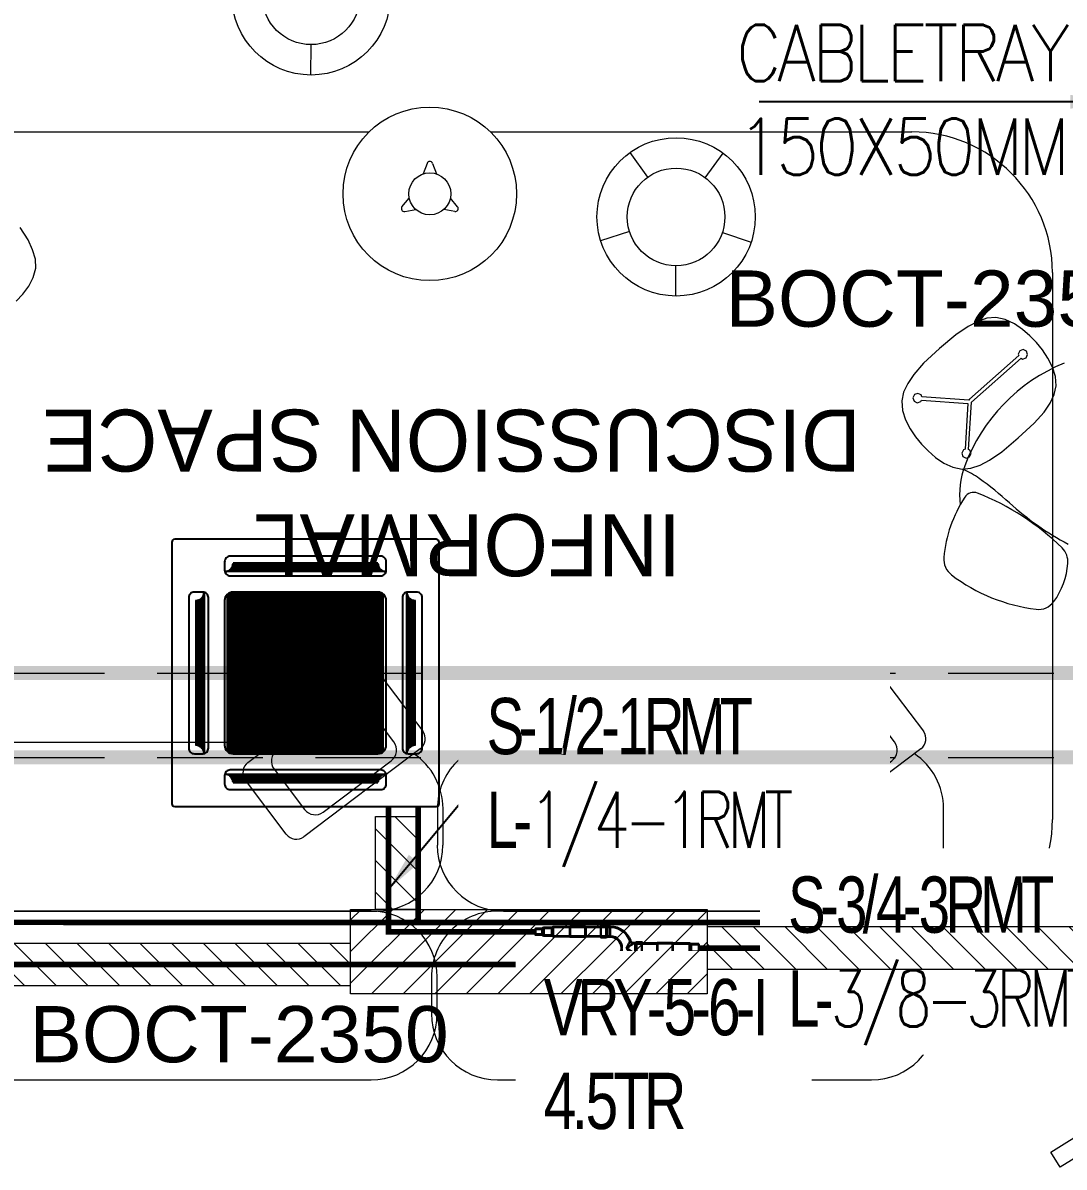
# Model space of a CAD drawing. Header units: millimetres. Extents: x -81374 to 485233, y -39075 to 157313.
# Drawn here: x 44145 to 47847, y 207 to 4275 of the extents above; entities that cross this region are included whole.
import ezdxf
from ezdxf.enums import TextEntityAlignment as Align

# ---------------------------------------------------------------- set-up
doc = ezdxf.new("R2010")
doc.units = ezdxf.units.MM
doc.linetypes.add('CENTER', pattern=[2, 1.25, -0.25, 0.25, -0.25])
doc.linetypes.add('HIDDEN', pattern=[0.375, 0.25, -0.125])
for name, color, linetype in [('AC-RA-DIFFUSER', 6, 'Continuous'), ('CEN', 252, 'CENTER'), ('M-HVAC VRV PIPE', 152, 'Continuous'), ('M-HVAC-ELEPTICAL DUCT', 6, 'Continuous'), ('M-HVAC-TEXT', 7, 'Continuous'), ('PCE-HVACTEXT', 7, 'Continuous')]:
    doc.layers.add(name, color=color, linetype=linetype)
for name, color, linetype, lineweight in [('CB-AC CABLE TRAY', 213, 'Continuous', 15), ('DRAIN PIPE', 76, 'Continuous', 30), ('G-IMPT', 8, 'Continuous', 5), ('P-PIPE-IDEN', 7, 'Continuous', 9), ('vrv text', 90, 'Continuous', 30)]:
    doc.layers.add(name, color=color, linetype=linetype, lineweight=lineweight)
doc.styles.add('Arial_2', font='arial.ttf', dxfattribs={"height": 75})
doc.styles.add('Herbalife_Third Floor - Furniture Layout - 210201$0$CG', font='GOTHIC.TTF')
doc.styles.add('R', font='romans.shx')
doc.styles.add('ROMAND', font='romand__.ttf')
doc.styles.add('romans', font='stylu.ttf', dxfattribs={"height": 125})
doc.styles.add('rs', font='romans.shx', dxfattribs={"width": 0.75})
doc.styles.get("Standard").update_dxf_attribs({"font": 'arial.ttf'})
doc.dimstyles.new('GLAZ ALU', dxfattribs={"dimscale": 100, "dimtxt": 2, "dimasz": 1.4, "dimexe": 0.8, "dimexo": 0.8, "dimgap": 0.75, "dimtad": 1, "dimdec": 0, "dimzin": 0, "dimdsep": 46, "dimtxsty": 'rs', "dimcen": 0.09, "dimclrd": 8, "dimclre": 8, "dimclrt": 2, "dimadec": 0, "dimazin": 0, "dimtfac": 1, "dimtdec": 0, "dimtmove": 0, "dimatfit": 3, "dimfxl": 1, "dimtolj": 1, "dimtzin": 0, "dimarcsym": 0})
doc.dimstyles.new('Vayucon', dxfattribs={"dimtxt": 200, "dimasz": 150, "dimexe": 0, "dimexo": 0, "dimgap": 9e-05, "dimtad": 1, "dimdec": 0, "dimrnd": 5, "dimzin": 0, "dimdsep": 46, "dimtxsty": 'ROMAND', "dimcen": 90, "dimclre": 99, "dimclrt": 7, "dimadec": 0, "dimazin": 0, "dimtfac": 1, "dimtdec": 0, "dimtofl": 0, "dimtmove": 1, "dimatfit": 3, "dimfxl": 1, "dimtolj": 1, "dimtzin": 0, "dimarcsym": 0})

# ---------------------------------------------------------------- blocks, each defined once
blk = doc.blocks.new('ng')
at = {"layer": 'CEN', "color": 9, "linetype": 'HIDDEN', "lineweight": 0, "ltscale": 1500, "true_color": 0xc7c8ca}
for p, q in [((43476.6, 37780.8), (37748.3, 37780.8)), ((43476.6, 37480.8), (37748.3, 37480.8))]:
    blk.add_line(p, q, dxfattribs=at)
blk = doc.blocks.new('floor plan 1')
at = {"layer": 'G-IMPT', "color": 8, "ltscale": 500}
for p, q in [((9247.7, -39958.2), (10337.8, -39282.1)), ((10337.8, -39282.1), (10371.1, -39335.8)), ((10371.1, -39335.8), (9281, -40011.9)), ((12338.6, -39592.3), (11008.4, -39592.3)), ((14118.6, -39592.3), (12788.4, -39592.3)), ((10773.4, -39827.2), (10773.4, -39957.3)), ((12553.4, -39827.2), (12553.4, -39957.3)), ((12573.5, -39957.3), (12573.5, -39827.2)), ((12561.5, -40018.3), (12565.5, -40018.3)), ((12317.7, -40191.9), (10987.5, -40191.9)), ((11008.4, -40192.2), (12338.6, -40192.2)), ((14097.7, -40191.9), (12767.5, -40191.9)), ((12788.4, -40192.2), (14118.6, -40192.2)), ((10752.5, -40426.9), (10752.5, -40556.9)), ((12532.5, -40426.9), (12532.5, -40556.9)), ((12552.6, -40556.9), (12552.6, -40426.9)), ((10833.2, -40769.5), (11247.4, -40456.7)), ((11309.7, -40465.4), (11455.1, -40658)), ((12613.2, -40769.5), (13027.4, -40456.7)), ((13089.7, -40465.4), (13235.1, -40658)), ((10365.6, -42462.6), (10365.6, -40518.3)), ((11178.2, -40544.4), (10936.4, -40727)), ((11353.3, -40697.1), (11244.9, -40553.7)), ((12958.2, -40544.4), (12716.4, -40727)), ((13133.3, -40697.1), (13024.9, -40553.7)), ((11446.4, -40720.3), (11032.1, -41033)), ((13226.4, -40720.3), (12812.1, -41033)), ((10927.1, -40793.7), (11035.4, -40937.1)), ((11102.1, -40946.4), (11343.9, -40763.8)), ((11351.5, -40791.9), (12317.7, -40791.9)), ((12707.1, -40793.7), (12815.4, -40937.1)), ((12882.1, -40946.4), (13123.9, -40763.8)), ((13131.5, -40791.9), (14097.7, -40791.9)), ((10969.9, -41024.3), (10824.5, -40831.8)), ((12749.9, -41024.3), (12604.5, -40831.8)), ((11463.4, -41042.6), (11463.4, -41029.9)), ((11463.4, -41042.6), (11463.4, -41029.9)), ((10623.1, -41777.9), (10588.8, -41795.4)), ((10655.3, -41766.7), (10623.1, -41777.9)), ((10687, -41763.6), (10655.3, -41766.7)), ((10719.7, -41770.4), (10687, -41763.6)), ((10751.7, -41784.9), (10719.7, -41770.4)), ((10588.8, -41795.4), (10545.6, -41825.6)), ((10660.2, -41807.4), (10654.6, -41818.8)), ((10654.6, -41818.8), (10658.8, -41830.9)), ((10672.3, -41803.2), (10660.2, -41807.4)), ((10660.2, -41807.4), (10660.2, -41807.4)), ((10683.7, -41808.8), (10672.3, -41803.2)), ((10687.9, -41820.9), (10683.7, -41808.8)), ((10781, -41805), (10751.7, -41784.9)), ((10807.4, -41828.5), (10781, -41805)), ((10545.6, -41825.6), (10486.9, -41874.9)), ((10664, -41833.4), (10653.7, -42002)), ((10658.8, -41830.9), (10664, -41833.4)), ((10666.4, -41996.9), (10676.3, -41834.4)), ((10676.3, -41834.4), (10682.3, -41832.3)), ((10682.3, -41832.3), (10687.9, -41820.9)), ((10830.9, -41852.9), (10807.4, -41828.5)), ((10852.1, -41879), (10830.9, -41852.9)), ((10486.9, -41874.9), (10430.8, -41927.1)), ((10486.9, -41874.9), (10486.9, -41874.9)), ((10871.5, -41907.5), (10852.1, -41879)), ((10430.8, -41927.1), (10395.5, -41966.3)), ((10887.5, -41938.6), (10871.5, -41907.5)), ((10898.4, -41972.5), (10887.5, -41938.6)), ((10395.5, -41966.3), (10373.9, -41998.2)), ((10901.6, -42006.4), (10898.4, -41972.5)), ((10373.9, -41998.2), (10358.9, -42028.8)), ((10653.7, -42002), (10477.3, -42158)), ((10485.4, -42167.3), (10660.5, -42012.5)), ((10660.5, -42012.5), (10662.3, -42008.8)), ((10662.3, -42008.8), (10830.4, -42021.2)), ((10831.3, -42009.1), (10666.4, -41996.9)), ((10830.4, -42021.2), (10832.5, -42027.3)), ((10833.9, -42003.8), (10831.3, -42009.1)), ((10846, -41999.7), (10833.9, -42003.8)), ((10857.4, -42005.3), (10846, -41999.7)), ((10856, -42028.8), (10861.6, -42017.3)), ((10861.6, -42017.3), (10857.4, -42005.3)), ((10894.9, -42037.7), (10901.6, -42006.4)), ((10358.9, -42028.8), (10351.9, -42059.8)), ((10351.9, -42059.8), (10354.6, -42093.1)), ((10832.5, -42027.3), (10843.9, -42032.9)), ((10843.9, -42032.9), (10856, -42028.8)), ((10879.9, -42068.2), (10894.9, -42037.7)), ((10354.6, -42093.1), (10365.1, -42126.6)), ((10823.6, -42139.8), (10858.6, -42100.3)), ((10858.6, -42100.3), (10879.9, -42068.2)), ((10365.1, -42126.6), (10381.5, -42158.2)), ((10767.6, -42192.1), (10823.6, -42139.8)), ((10381.5, -42158.2), (10401.5, -42187.3)), ((10459.6, -42159.4), (10454, -42170.8)), ((10454, -42170.8), (10458.2, -42182.9)), ((10458.2, -42182.9), (10469.6, -42188.5)), ((10471.7, -42155.2), (10459.6, -42159.4)), ((10469.6, -42188.5), (10481.7, -42184.3)), ((10477.3, -42158), (10471.7, -42155.2)), ((10481.7, -42184.3), (10487.3, -42172.9)), ((10487.3, -42172.9), (10485.4, -42167.3)), ((10401.5, -42187.3), (10422.8, -42213.6)), ((10422.8, -42213.6), (10446.1, -42237.8)), ((10708.8, -42241.3), (10767.6, -42192.1)), ((10446.1, -42237.8), (10472, -42260.6)), ((10472, -42260.6), (10501, -42280.3)), ((10665.3, -42271.3), (10708.8, -42241.3)), ((10501, -42280.3), (10533.3, -42295.3)), ((10533.3, -42295.3), (10566.6, -42302.6)), ((10566.6, -42302.6), (10598.4, -42299.8)), ((10598.4, -42299.8), (10630.7, -42288.6)), ((10630.7, -42288.6), (10665.3, -42271.3)), ((11705.3, -42486.9), (11706.2, -42379)), ((14026.2, -42385.7), (14005.4, -42413.8)), ((14050.1, -42360.7), (14026.2, -42385.7)), ((14005.4, -42413.8), (13989.2, -42445.5)), ((13989.2, -42445.5), (13980.4, -42478.5)), ((13980.4, -42478.5), (13982, -42510.4)), ((13982, -42510.4), (13991.8, -42543.1)), ((13991.8, -42543.1), (14007.8, -42578.4)), ((11539.2, -42605.3), (11436.9, -42571)), ((11869.2, -42608.3), (11972.1, -42575.9)), ((14007.8, -42578.4), (14036, -42623)), ((12480.7, -42696.3, 0), (12506.3, -42727.2, 0)), ((12490.3, -42679.7, 0), (12529.9, -42686.4, 0)), ((12668.7, -42679.7, 0), (12629.2, -42686.4, 0)), ((12678.3, -42696.3, 0), (12652.7, -42727.2, 0)), ((11600.5, -42799.8), (11536.2, -42886.6)), ((11804.4, -42801.7), (11867.1, -42889.6)), ((12569.9, -42850.8, 0), (12555.9, -42813.2, 0)), ((12589.1, -42850.8, 0), (12603.1, -42813.2, 0)), ((12363.7, -42962.6), (10865.6, -42962.6)), ((14317, -42962.6), (12795.3, -42962.6)), ((13003, -43272.8), (13004, -43164.9))]:
    blk.add_line(p, q, dxfattribs=at)
for centre, radius in [((11703.7, -42660.4), 281.4), ((12579.5, -42742.3, 0), 308.4), ((11703.7, -42660.4), 173.5), ((12579.5, -42742.3, 0), 74.8), ((13001.4, -43446.3), 281.4), ((13001.4, -43446.3), 173.5)]:
    blk.add_circle(centre, radius, dxfattribs=at)
for centre, radius, start, end in [((11008.4, -39827.2), 234.9, 90, 180), ((12338.6, -39827.2), 235, 0, 90), ((12788.4, -39827.2), 234.9, 90, 180), ((11008.4, -39957.3), 235, 180, 270), ((12338.6, -39957.3), 234.9, 270, 0), ((12788.4, -39957.3), 235, 180, 270), ((10865.6, -40518.3), 500, 90, 180), ((10987.5, -40426.9), 234.9, 90, 180), ((12317.7, -40426.9), 235, 0, 90), ((12767.5, -40426.9), 234.9, 90, 180), ((11274.2, -40492.2), 44.5, 37.0544, 127.0544), ((13054.2, -40492.2), 44.5, 37.0544, 127.0544), ((10987.5, -40556.9), 235, 180, 236.2261), ((11206.9, -40582.4), 47.6, 37.0544, 127.0544), ((12317.7, -40556.9), 234.9, 270, 0), ((12767.5, -40556.9), 235, 180, 236.2261), ((12986.9, -40582.4), 47.6, 37.0544, 127.0544), ((11419.6, -40684.8), 44.4, 307.0544, 37.0544), ((13199.6, -40684.8), 44.4, 307.0544, 37.0544), ((11315.3, -40725.8), 47.6, 307.0544, 37.0544), ((13095.3, -40725.8), 47.6, 307.0544, 37.0544), ((10965.1, -40765), 47.6, 127.0544, 217.0544), ((12745.1, -40765), 47.6, 127.0544, 217.0544), ((10860, -40805), 44.4, 127.0544, 217.0544), ((12640, -40805), 44.4, 127.0544, 217.0544), ((11073.4, -40908.4), 47.6, 217.0544, 307.0544), ((12853.4, -40908.4), 47.6, 217.0544, 307.0544), ((11005.4, -40997.6), 44.5, 217.0544, 307.0544), ((12785.4, -40997.6), 44.5, 217.0544, 307.0544), ((10415.1, -41332.1), 67.3, 82.9203, 144.011), ((10346.3, -41886), 625.4, 52.8488, 82.9203), ((10576.5, -41449.3), 266.7, 144.011, 175.4872), ((10681.9, -41443.2), 69.9, 355.0526, 52.8488), ((10380.3, -41433.8), 69.8, 175.4872, 225.6661), ((10287.2, -41409), 466, 326.9136, 355.0526), ((10962.3, -40838.1), 902.7, 225.6661, 248.5197), ((9818.6, -42419.5), 1044.9, 47.9595, 61.9631), ((11376.7, -40691.5), 1281.9, 227.9595, 234.1463), ((10405, -41673.7), 290.8, 339.4736, 7.2103), ((10645.7, -41642.7), 38.1, 248.5197, 326.9136), ((10793.8, -41498.1), 286.7, 234.1463, 247.0582), ((10081.6, -41552.6), 636.1, 292.4077, 339.4736), ((10865.6, -42462.6), 500, 180, 270), ((12488.6, -42689.8, 0), 10.3, 80.3486, 219.6514), ((12670.4, -42689.8, 0), 10.3, 320.3486, 99.6514), ((12579.5, -42847.2, 0), 10.3, 200.3486, 339.6514)]:
    blk.add_arc(centre, radius, start, end, dxfattribs=at)
at = {"layer": 'CEN', "linetype": 'Continuous'}
blk.add_blockref('ng', (-28240.4, -78519.6), dxfattribs=at)
at = {"layer": 'G-IMPT', "color": 8, "ltscale": 500, "style": 'Herbalife_Third Floor - Furniture Layout - 210201$0$CG'}
for s, p in [('INFORMAL', (11685.9, -41603)), ('DISCUSSION SPACE', (11046.5, -41975.2))]:
    blk.add_text(s, height=220, dxfattribs=at).set_placement(p)
at = {"layer": 'G-IMPT', "color": 8, "ltscale": 500}
for rotation, p in [(359.9992, (39680.6, -4989.6, 0)), (359.9992, (35886.7, -10139.3, 0)), (270.0008, (28873.3, -20643.5, 0)), (359.9992, (11975.3, -26935.4, 0)), (359.9992, (15267.6, -26935.4, 0)), (359.9992, (26686.3, -26987.7, 0)), (270.0008, (15861.1, -28615, 0)), (89.9992, (23697.8, -33300.6, 0)), (89.9992, (23597.9, -35337.7, 0)), (89.9992, (23597.9, -37388.3, 0)), (359.9992, (13750.4, -37781.5, 0)), (89.9992, (23697.8, -40746.8, 0)), (89.9992, (23597.8, -44302.5, 0)), (89.9992, (23597.8, -46399.1, 0)), (89.9992, (23697.8, -48339.8, 0)), (89.9992, (23697.8, -54280, 0)), (359.9992, (27418.1, -55702.4, 0)), (89.9992, (9671.9, -65856.5, 0)), (359.9992, (4684.1, -67403.4, 0)), (359.9992, (8737.2, -67403.4, 0))]:
    blk.add_attdef('PARTITIONTYPE', text='', height=200, rotation=rotation, dxfattribs=at).set_placement(p, align=Align.MIDDLE_CENTER)
blk = doc.blocks.new('*U155')
at = {"layer": 'CB-AC CABLE TRAY', "true_color": 0xa953a0}
h = blk.add_hatch(dxfattribs=at)
h.set_pattern_fill('ANSI31', color=215, scale=25)
h.set_pattern_definition([(45, (-904438.91, 1102758.81), (-56.1266008, 56.1266008), [])])
h.paths.add_polyline_path([(-88704.9, -150.4), (-88704.9, -0.4), (-88374.6, -0.4), (-88374.6, -150.4)])
at = {"layer": 'CB-AC CABLE TRAY', "color": 215, "true_color": 0xa953a0}
blk.add_lwpolyline([(-88704.9, -150.4), (-88704.9, -0.4), (-88374.6, -0.4), (-88374.6, -150.4)], close=True, dxfattribs=at)
blk = doc.blocks.new('DLC - All Capacities')
at = {"color": 62}
for p, q in [((265.1, 370), (-265.1, 370)), ((261.5, 375), (-261.5, 375)), ((259.2, 380), (-259.2, 380)), ((257.5, 385), (-257.9, 385)), ((257.5, 390), (-257.5, 390)), ((286.9, 360), (-286.9, 360)), ((270.9, 365), (-270.9, 365)), ((-360, 286.9), (-360, -286.9)), ((360, -286.9), (360, 286.9)), ((-390, 257.5), (-390, -257.5)), ((-385, 257.5), (-385, -257.9)), ((-380, 259.2), (-380, -259.2)), ((-375, 261.5), (-375, -261.5)), ((-370, 265.1), (-370, -265.1)), ((-365, 270.9), (-365, -270.9)), ((365, -270.9), (365, 270.9)), ((370, -265.1), (370, 265.1)), ((375, -261.5), (375, 261.5)), ((380, -259.2), (380, 259.2)), ((385, -257.5), (385, 257.9)), ((390, -257.5), (390, 257.5)), ((-286.9, -360), (286.9, -360)), ((-270.9, -365), (270.9, -365)), ((-265.1, -370), (265.1, -370)), ((-261.5, -375), (261.5, -375)), ((-259.2, -380), (259.2, -380)), ((-257.5, -385), (257.9, -385)), ((-257.5, -390), (257.5, -390))]:
    blk.add_line(p, q, dxfattribs=at)
at = {"color": 4}
for p, q in [((-277.5, -279.9), (-277.5, 279.9)), ((-274.5, -282.2), (-274.5, 282.2))]:
    blk.add_line(p, q, dxfattribs=at)
for points in [[(-465, -475), (465, -475, 0.414214), (475, -465), (475, 465, 0.414214), (465, 475), (-465, 475, 0.414214), (-475, 465), (-475, -465, 0.414214)], [(-287.5, 395), (-287.5, 365, 0.414214), (-267.5, 345), (267.5, 345, 0.414214), (287.5, 365), (287.5, 395, 0.414214), (267.5, 415), (-267.5, 415, 0.414214)], [(-395, -287.5), (-365, -287.5, 0.414214), (-345, -267.5), (-345, 267.5, 0.414214), (-365, 287.5), (-395, 287.5, 0.414214), (-415, 267.5), (-415, -267.5, 0.414214)], [(-257.5, -287.5), (257.5, -287.5, 0.414214), (287.5, -257.5), (287.5, 257.5, 0.414214), (257.5, 287.5), (-257.5, 287.5, 0.414214), (-287.5, 257.5), (-287.5, -257.5, 0.414214)], [(395, 287.5), (365, 287.5, 0.414214), (345, 267.5), (345, -267.5, 0.414214), (365, -287.5), (395, -287.5, 0.414214), (415, -267.5), (415, 267.5, 0.414214)], [(287.5, -395), (287.5, -365, 0.414214), (267.5, -345), (-267.5, -345, 0.414214), (-287.5, -365), (-287.5, -395, 0.414214), (-267.5, -415), (267.5, -415, 0.414214)]]:
    blk.add_lwpolyline(points, format="xyb", close=True, dxfattribs=at)
for points in [[(-267.5, -285.8), (-267.5, 285.8)], [(-264.5, 286.7), (-264.5, -286.7)], [(262.5, -287.1), (262.5, 287.1)], [(265.5, 286.4), (265.5, -286.4)], [(-277.5, -279.9), (-277.5, 279.9)], [(-274.5, 282.2), (-274.5, -282.2)], [(272.5, -283.5), (272.5, 283.5)], [(275.5, 281.5), (275.5, -281.5)]]:
    blk.add_lwpolyline(points, dxfattribs=at)
for points in [[(-257.5, 287.5), (-254.5, 287.5), (-254.5, -287.5), (-257.5, -287.5)], [(-247.5, 287.5), (-244.5, 287.5), (-244.5, -287.5), (-247.5, -287.5)], [(-237.5, 287.5), (-234.5, 287.5), (-234.5, -287.5), (-237.5, -287.5)], [(-227.5, 287.5), (-224.5, 287.5), (-224.5, -287.5), (-227.5, -287.5)], [(-217.5, 287.5), (-214.5, 287.5), (-214.5, -287.5), (-217.5, -287.5)], [(-207.5, 287.5), (-204.5, 287.5), (-204.5, -287.5), (-207.5, -287.5)], [(-197.5, 287.5), (-194.5, 287.5), (-194.5, -287.5), (-197.5, -287.5)], [(-187.5, 287.5), (-184.5, 287.5), (-184.5, -287.5), (-187.5, -287.5)], [(-177.5, 287.5), (-174.5, 287.5), (-174.5, -287.5), (-177.5, -287.5)], [(-167.5, 287.5), (-164.5, 287.5), (-164.5, -287.5), (-167.5, -287.5)], [(-157.5, 287.5), (-154.5, 287.5), (-154.5, -287.5), (-157.5, -287.5)], [(-147.5, 287.5), (-144.5, 287.5), (-144.5, -287.5), (-147.5, -287.5)], [(-137.5, 287.5), (-134.5, 287.5), (-134.5, -287.5), (-137.5, -287.5)], [(-127.5, 287.5), (-124.5, 287.5), (-124.5, -287.5), (-127.5, -287.5)], [(-117.5, 287.5), (-114.5, 287.5), (-114.5, -287.5), (-117.5, -287.5)], [(-107.5, 287.5), (-104.5, 287.5), (-104.5, -287.5), (-107.5, -287.5)], [(-97.5, 287.5), (-94.5, 287.5), (-94.5, -287.5), (-97.5, -287.5)], [(-87.5, 287.5), (-84.5, 287.5), (-84.5, -287.5), (-87.5, -287.5)], [(-77.5, 287.5), (-74.5, 287.5), (-74.5, -287.5), (-77.5, -287.5)], [(-67.5, 287.5), (-64.5, 287.5), (-64.5, -287.5), (-67.5, -287.5)], [(-57.5, 287.5), (-54.5, 287.5), (-54.5, -287.5), (-57.5, -287.5)], [(-47.5, 287.5), (-44.5, 287.5), (-44.5, -287.5), (-47.5, -287.5)], [(-37.5, 287.5), (-34.5, 287.5), (-34.5, -287.5), (-37.5, -287.5)], [(-27.5, 287.5), (-24.5, 287.5), (-24.5, -287.5), (-27.5, -287.5)], [(-17.5, 287.5), (-14.5, 287.5), (-14.5, -287.5), (-17.5, -287.5)], [(-7.5, 287.5), (-4.5, 287.5), (-4.5, -287.5), (-7.5, -287.5)], [(2.5, 287.5), (5.5, 287.5), (5.5, -287.5), (2.5, -287.5)], [(12.5, 287.5), (15.5, 287.5), (15.5, -287.5), (12.5, -287.5)], [(22.5, 287.5), (25.5, 287.5), (25.5, -287.5), (22.5, -287.5)], [(32.5, 287.5), (35.5, 287.5), (35.5, -287.5), (32.5, -287.5)], [(42.5, 287.5), (45.5, 287.5), (45.5, -287.5), (42.5, -287.5)], [(52.5, 287.5), (55.5, 287.5), (55.5, -287.5), (52.5, -287.5)], [(62.5, 287.5), (65.5, 287.5), (65.5, -287.5), (62.5, -287.5)], [(72.5, 287.5), (75.5, 287.5), (75.5, -287.5), (72.5, -287.5)], [(82.5, 287.5), (85.5, 287.5), (85.5, -287.5), (82.5, -287.5)], [(92.5, 287.5), (95.5, 287.5), (95.5, -287.5), (92.5, -287.5)], [(102.5, 287.5), (105.5, 287.5), (105.5, -287.5), (102.5, -287.5)], [(112.5, 287.5), (115.5, 287.5), (115.5, -287.5), (112.5, -287.5)], [(122.5, 287.5), (125.5, 287.5), (125.5, -287.5), (122.5, -287.5)], [(132.5, 287.5), (135.5, 287.5), (135.5, -287.5), (132.5, -287.5)], [(142.5, 287.5), (145.5, 287.5), (145.5, -287.5), (142.5, -287.5)], [(152.5, 287.5), (155.5, 287.5), (155.5, -287.5), (152.5, -287.5)], [(162.5, 287.5), (165.5, 287.5), (165.5, -287.5), (162.5, -287.5)], [(172.5, 287.5), (175.5, 287.5), (175.5, -287.5), (172.5, -287.5)], [(182.5, 287.5), (185.5, 287.5), (185.5, -287.5), (182.5, -287.5)], [(192.5, 287.5), (195.5, 287.5), (195.5, -287.5), (192.5, -287.5)], [(202.5, 287.5), (205.5, 287.5), (205.5, -287.5), (202.5, -287.5)], [(212.5, 287.5), (215.5, 287.5), (215.5, -287.5), (212.5, -287.5)], [(222.5, 287.5), (225.5, 287.5), (225.5, -287.5), (222.5, -287.5)], [(232.5, 287.5), (235.5, 287.5), (235.5, -287.5), (232.5, -287.5)], [(242.5, 287.5), (245.5, 287.5), (245.5, -287.5), (242.5, -287.5)], [(252.5, 287.5), (255.5, 287.5), (255.5, -287.5), (252.5, -287.5)]]:
    blk.add_lwpolyline(points, close=True, dxfattribs=at)
at = {"color": 62}
for centre, start, end in [((-287.5, 390), 271.213, 0.0128), ((287.5, 390), 179.9872, 268.787), ((-390, 287.5), 269.9872, 358.787), ((390, 287.5), 181.213, 270.0128), ((-390, -287.5), 1.213, 90.0128), ((390, -287.5), 89.9872, 178.787), ((-287.5, -390), 359.9872, 88.787), ((287.5, -390), 91.213, 180.0128)]:
    blk.add_arc(centre, 30, start, end, dxfattribs=at)
blk = doc.blocks.new('zw$4E06')
at = {"layer": 'vrv text'}
for points in [[(-121.1, 47.1), (-125.2, 47.1, 0.219765), (-200.2, 8.6), (-201.3, 7.2), (-202.6, 5.5), (-203.7, 4), (-204.8, 2.4, 0.042815), (-212.3, -11.4), (-213.2, -13.1), (-214, -14.9), (-214.7, -16.9), (-215.5, -18.7), (-216, -20.6), (-216.2, -21.1), (-216.5, -21.9), (-216.8, -22.4), (-217.1, -23), (-217.3, -23.6), (-218.4, -25.2), (-218.7, -25.5), (-219.1, -26.1), (-219.7, -26.5), (-220.2, -27), (-220.4, -27.4), (-221, -27.8), (-221.5, -28.3), (-222.1, -28.5), (-222.4, -28.9), (-223, -29.2), (-223.6, -29.4)], [(-121.1, 50.2), (-123.4, 50.2, 0.309599), (-218.4, -17.7), (-219.1, -19.5)], [(-121.1, 3.6), (-124.1, 3.6, 0.392074), (-177.9, -51.8), (-178.1, -53.3), (-177.9, -54.6, 0.393328), (-124.1, -110.1), (-121.1, -110.1)], [(-121.1, 0.5), (-122.6, 0.5), (-123.9, 0.4, 0.390764), (-175, -51.8), (-175, -54.6, 0.390298), (-123.9, -107), (-121.1, -107)], [(-231.4, -31.6), (-231.1, -31.8, 0.021844), (-210.1, -47.1), (-199.6, -53.3), (-205.4, -43)], [(-205.4, -63.6), (-199.6, -53.3), (-210, -59.8, 0.03043), (-231.1, -74.8), (-231.4, -75)], [(-121.1, -153.7), (-123.2, -153.7, -0.308139), (-215.5, -87.9), (-216, -86), (-216.2, -85.3), (-216.5, -84.9), (-216.8, -84.2), (-217.1, -83.6), (-217.3, -83.1), (-217.7, -82.6), (-218, -82), (-218.4, -81.6), (-218.7, -81.1), (-219.1, -80.5), (-219.7, -80.2), (-220.2, -79.8), (-220.4, -79.2), (-221, -78.7), (-221.5, -78.5), (-222.1, -78.1), (-222.4, -77.6, 0.112916), (-230.1, -75.2), (-230.7, -75), (-231.4, -75)], [(-121.1, -156.8), (-123.4, -156.8, -0.307918), (-218.4, -89), (-219.1, -87.1), (-219.1, -86.6), (-219.3, -86), (-219.7, -85.7), (-219.9, -85.1), (-220.2, -84.8), (-220.2, -84.2), (-220.6, -83.8), (-221, -83.5), (-221.2, -82.9), (-221.5, -82.7), (-221.9, -82.2), (-222.3, -81.8), (-222.6, -81.6), (-223, -81.3), (-223.3, -80.9), (-223.7, -80.7), (-224.3, -80.3), (-224.6, -80), (-225.2, -79.8), (-225.4, -79.6), (-225.9, -79.4), (-226.5, -79.2), (-226.8, -79), (-227.4, -78.7), (-228.5, -78.7), (-228.9, -78.5), (-229.4, -78.3), (-230.4, -78.3), (-230.9, -78.1), (-231.4, -78.1)]]:
    blk.add_lwpolyline(points, format="xyb", dxfattribs=at)
for points in [[(-206.3, -0.2), (-208.7, 2)], [(-202.4, 5.5), (-204.6, 7.7)], [(-198.3, 10.7), (-200.6, 13.1)], [(-193.9, 15.8), (-196, 17.8)], [(-189.2, 20.4), (-191.4, 22.8)], [(-184, 24.8), (-186.4, 27.2)], [(-178.9, 28.9), (-181.1, 31.2)], [(-173, 32.5), (-175.2, 34.8)], [(-167.1, 36), (-169.3, 38.2)], [(-160.7, 38.8), (-163.1, 41.3)], [(-153.9, 41.7), (-156.3, 43.9)], [(-146.7, 43.7), (-149.1, 46.3)], [(-139, 45.4), (-141.6, 48.1)], [(-130.5, 46.5), (-133.4, 49.4)], [(-130.5, -0.5), (-133.3, 2.2)], [(-122.1, 0.4), (-125, 3.5)], [(-121.7, 47.1), (-124.8, 50.2)], [(-76.5, 50.2), (-76.5, 53.3), (-103.7, 53.3), (-109, 50.2), (-121.1, 50.2)], [(-102.8, 50.2), (-108.1, 47.1), (-121.1, 47.1)], [(-121.1, 3.5), (-121.1, 47.1)], [(-121.1, 3.5), (-108.1, 3.5), (-102.8, 0.4), (-76.5, 0.4), (-76.5, -2.8), (-103.7, -2.8), (-109, 0.4), (-121.1, 0.4)], [(-112.7, 0.4), (-115.8, 3.5)], [(-112.1, 47.1), (-115.3, 50.2)], [(-108.1, 3.5), (-108.1, 47.1)], [(-104.8, 49.1), (-107, 51.3)], [(-100, -2.8), (-103.9, 0.9)], [(-103, 1.7), (-103, 48.5)], [(-102.8, 50.2), (-102.8, 39.7)], [(-76.5, 0.4), (-76.5, 50.2), (-102.8, 50.2), (-102.8, 0.4)], [(-102.8, 47.2), (-102.8, 0.2)], [(-102.8, 45.4), (-102.8, 2.7)], [(-102.6, 48.4), (-5, 48.4), (-2.6, 50), (0, 50)], [(-102.6, 1.5), (-102.6, 48.4)], [(0.2, 47.2), (-1.8, 47.2), (-4.2, 45.9), (-102.6, 45.9)], [(-4.2, 45.9), (-4.2, 4.2), (-102.6, 4.2)], [(0, 0), (-2.6, 0), (-5, 1.5), (-102.6, 1.5)], [(-96.5, 50.2), (-99.6, 53.3)], [(-90.8, -2.8), (-93.9, 0.4)], [(-87.1, 50.2), (-90.3, 53.3)], [(-81.2, -2.8), (-84.4, 0.4)], [(-77.8, 50.2), (-80.9, 53.3)], [(-76.5, 50.2), (-76.5, 39.7)], [(-25.5, 45.9), (-33.3, 45.9)], [(-25.5, 4.2), (-33.3, 4.2)], [(-4.2, 4.2), (-1.8, 2.7)], [(-1.8, 47.2), (-1.8, 2.7), (0, 2.7)], [(151.5, 48.4), (72.8, 48.4), (70.2, 50), (-0.9, 50)], [(69.7, 2.7), (-0.7, 2.7)], [(0, 47.2), (69.7, 47.2), (71.9, 45.9), (150.7, 45.9), (157.9, 41.6), (196.1, 41.6), (203.3, 37.7), (203.3, 12.7), (196.1, 8.5), (157.9, 8.5), (150.7, 4.2), (71.9, 4.2), (69.7, 2.7)], [(0, 0), (70.2, 0)], [(69.7, 47.2), (69.7, 2.7)], [(70.2, 0), (72.8, 1.5), (151.5, 1.5), (158.7, 5.7), (196.1, 5.7), (203.3, 9.9), (235.9, 9.9), (235.9, 40.3), (203.3, 40.3), (196.1, 44.3)], [(71.9, 45.9), (71.9, 4.2)], [(93.4, 45.9), (101.1, 45.9)], [(93.4, 4.2), (101.1, 4.2)], [(150.7, 45.9), (150.7, 4.2)], [(158.7, 44.3), (151.5, 48.4)], [(157.9, 41.6), (157.9, 8.5)], [(196.1, 44.3), (158.7, 44.3)], [(196.1, 41.6), (196.1, 8.5)], [(203.3, 37.7), (235.9, 37.7)], [(203.3, 12.7), (235.9, 12.7)], [(-500.2, -74.1), (-500.2, -32.3), (-507.4, -36.8), (-545.4, -36.8), (-545.4, -34)], [(-545.4, -34), (-507.9, -34)], [(-545.4, -36.8), (-545.4, -69.9)], [(-507.9, -34), (-500.8, -29.8)], [(-507.4, -36.8), (-507.4, -69.9)], [(-500.8, -29.8), (-422.1, -29.8)], [(-349.3, -31.1), (-419, -31.1), (-421.4, -32.3), (-500.2, -32.3)], [(-442.7, -32.3), (-450.4, -32.3)], [(-422.1, -29.8), (-419.5, -28.3)], [(-421.4, -32.3), (-421.4, -74.1), (-419, -75.6)], [(-419.5, -28.3), (-348.4, -28.3)], [(-419, -31.1), (-419, -75.6), (-348.5, -75.6)], [(-349.5, -31.1), (-347.5, -31.1), (-345.2, -32.3), (-246.7, -32.3)], [(-246.7, -29.8), (-344.3, -29.8), (-346.9, -28.3), (-349.3, -28.3)], [(-347.5, -31.1), (-347.5, -75.6), (-349.3, -75.6)], [(-345.2, -32.3), (-345.2, -74.1), (-246.7, -74.1)], [(-323.7, -32.3), (-316, -32.3)], [(-240.6, -28.5), (-246.2, -25.2), (-273.2, -25.2), (-273.2, -28.5), (-246.9, -28.5), (-241.6, -31.6)], [(-272.1, -28.5), (-273.2, -27.4)], [(-273.2, -28.5), (-273.2, -41)], [(-273.2, -78.1), (-273.2, -28.5)], [(-262.7, -28.5), (-265.8, -25.2)], [(-253.1, -28.5), (-256.4, -25.2)], [(-240.8, -31.6), (-247.1, -25.2)], [(-246.9, -75.6), (-246.9, -28.3), (-246.9, -75.6)], [(-246.9, -28.5), (-246.9, -41)], [(-246.9, -78.1), (-246.9, -28.5)], [(-246.7, -76.7), (-246.7, -29.8)], [(-246.7, -76.8), (-246.7, -29.8)], [(-241.6, -75), (-241.6, -31.6)], [(-241.6, -31.6), (-231.4, -31.6)], [(-240.6, -28.5), (-231.4, -28.5)], [(-231.3, -31.6), (-234.4, -28.5)], [(-231.4, -28.5), (-229.8, -28.5), (-229.4, -28.3), (-228.9, -28.3), (-228.5, -28.1), (-227.8, -27.9), (-227.4, -27.8), (-226.8, -27.6), (-226.5, -27.4), (-225.9, -27.4), (-225.4, -27), (-225.2, -26.8), (-224.6, -26.5), (-224.3, -26.3), (-223.7, -26.1), (-223, -25.4), (-222.6, -25.2), (-222.3, -24.6), (-221.9, -24.3), (-221.5, -24.1), (-221.2, -23.6), (-221, -23.2), (-220.6, -22.8), (-220.2, -22.3), (-220.2, -22.1), (-219.9, -21.5), (-219.7, -21.1), (-219.3, -20.6), (-219.1, -20), (-219.1, -19.7)], [(-228.9, -31.4), (-229.6, -31.6), (-231.4, -31.6)], [(-223.9, -29.6), (-226.1, -27.4)], [(-218.6, -25.4), (-221, -23.2)], [(-215.5, -19), (-218, -16.8)], [(-216, -21), (-216, -20.6)], [(-212.9, -12.5), (-215.1, -10.1)], [(-209.7, -6.3), (-211.9, -3.9)], [(-174.8, -50.4), (-177.6, -47.6)], [(-173.7, -42.1), (-176.3, -39.5)], [(-171.7, -34.8), (-174.1, -32.3)], [(-168.8, -28.3), (-171, -25.9)], [(-165.1, -22.4), (-167.5, -20.2)], [(-160.9, -17.3), (-163.3, -15.1)], [(-156.3, -12.7), (-158.3, -10.5)], [(-150.7, -8.5), (-153.1, -6.3)], [(-144.7, -5.1), (-147.1, -2.8)], [(-138.3, -2.4), (-140.6, 0)], [(-545.4, -69.9), (-507.4, -69.9), (-500.2, -74.1), (-421.4, -74.1)], [(-545.4, -72.6), (-545.4, -69.9)], [(-507.9, -72.6), (-545.4, -72.6)], [(-500.8, -76.8), (-507.9, -72.6)], [(-422.1, -76.8), (-500.8, -76.8)], [(-442.7, -74.1), (-450.4, -74.1)], [(-419.5, -78.1), (-422.1, -76.8)], [(-349.3, -78.1), (-419.5, -78.1)], [(-349.3, -78.1), (-346.9, -78.1)], [(-345.2, -74.1), (-347.5, -75.6)], [(-346.9, -78.1), (-344.3, -76.8)], [(-344.3, -76.8), (-246.7, -76.8)], [(-323.7, -74.1), (-316, -74.1)], [(-231.4, -75), (-241.6, -75), (-246.9, -78.1), (-273.2, -78.1), (-273.2, -81.4), (-246.2, -81.4), (-240.6, -78.1), (-231.4, -78.1)], [(-266.4, -81.4), (-269.3, -78.1)], [(-256.8, -81.4), (-259.9, -78.1)], [(-247.4, -81.4), (-250.6, -78.1)], [(-241, -78.5), (-243.2, -76.1)], [(-231.6, -78.1), (-235, -75)], [(-217.3, -83.3), (-223.3, -77.2)], [(-210, -99.8), (-216.5, -93.4)], [(-216, -86), (-216, -85.8)], [(-174.5, -60.1), (-177.9, -56.6)], [(-171.1, -73), (-176.1, -68)], [(-153.1, -100.4), (-168, -85.3)], [(-124.7, -110.1), (-127.9, -106.6)], [(-76.5, -107), (-76.5, -103.9), (-103.7, -103.9), (-109, -107), (-121.1, -107)], [(-121.1, -153.7), (-121.1, -110.1), (-108.1, -110.1), (-102.8, -107), (-76.5, -107)], [(-115.1, -110.1), (-118.2, -107)], [(-106.6, -109.2), (-109, -107)], [(-103, -108.1), (-5.3, -108.1), (-2.9, -106.4), (-0.4, -106.4)], [(-103, -155), (-103, -108.1)], [(-102.8, -107), (-102.8, -118.2)], [(-102.8, -156.8), (-102.8, -107)], [(-99.4, -107), (-102.4, -103.9)], [(-90.1, -107), (-93.2, -103.9)], [(-80.5, -107), (-83.6, -103.9)], [(-76.5, -107), (-76.5, -118.2)], [(-76.5, -156.8), (-76.5, -107)], [(151.1, -108.1), (72.4, -108.1), (69.8, -106.4), (-1.3, -106.4)], [(158.3, -112.1), (151.1, -108.1)], [(-183.3, -136.2), (-204.1, -115.4)], [(-161.2, -148.9), (-167.7, -142.3)], [(-146.9, -153.5), (-151.5, -148.9)], [(-135.3, -155.9), (-139, -152)], [(-124.8, -156.8), (-128.1, -153.3)], [(-109, -156.8), (-103.7, -159.9), (-76.5, -159.9), (-76.5, -156.8), (-102.8, -156.8), (-108.1, -153.7), (-121.1, -153.7)], [(-121.1, -156.8), (-109, -156.8)], [(-115.4, -156.8), (-118.4, -153.7)], [(-102.8, -159.9), (-109.2, -153.7)], [(-108.1, -153.7), (-108.1, -110.1)], [(-0.2, -109.4), (-2.2, -109.4), (-4.6, -110.5), (-103, -110.5)], [(-4.6, -110.5), (-4.6, -152.4), (-103, -152.4)], [(-5.3, -155), (-103, -155)], [(-102.8, -156.8), (-102.8, -109.9)], [(-93.4, -159.9), (-96.5, -156.8)], [(-84, -159.9), (-87.1, -156.8)], [(-76.5, -158.1), (-77.8, -156.8)], [(-26.1, -110.5), (-33.6, -110.5)], [(-26.1, -152.4), (-33.6, -152.4)], [(-2.9, -156.5), (-5.3, -155)], [(-4.6, -152.4), (-2.2, -153.7), (-0.4, -153.7)], [(-0.4, -156.5), (-2.9, -156.5)], [(-2.2, -153.7), (-2.2, -109.4)], [(69.3, -153.7), (-1.1, -153.7)], [(-0.4, -109.4), (69.3, -109.4), (71.5, -110.5), (150.4, -110.5)], [(-0.4, -156.5), (69.8, -156.5)], [(69.3, -109.4), (69.3, -153.7)], [(195.8, -148.2), (157.5, -148.2), (150.4, -152.4), (71.5, -152.4), (69.3, -153.7)], [(69.8, -156.5), (72.4, -155)], [(71.5, -110.5), (71.5, -152.4)], [(72.4, -155), (151.1, -155), (158.3, -150.7), (195.8, -150.7)], [(93, -110.5), (100.7, -110.5)], [(93, -152.4), (100.7, -152.4)], [(150.4, -110.5), (150.4, -152.4)], [(150.4, -110.5), (157.5, -114.9), (195.8, -114.9), (202.9, -118.9), (202.9, -143.9), (195.8, -148.2)], [(157.5, -114.9), (157.5, -148.2)], [(195.8, -112.1), (158.3, -112.1)], [(195.8, -112.1), (202.9, -116.2), (235.3, -116.2), (235.3, -146.5), (202.9, -146.5), (195.8, -150.7)], [(195.8, -114.9), (195.8, -148.2)], [(202.9, -118.9), (235.3, -118.9)], [(202.9, -143.9), (235.3, -143.9)]]:
    blk.add_lwpolyline(points, dxfattribs=at)
for points in [[(-223.6, -29.4), (-225.2, -30.8), (-226.7, -30.6), (-228.9, -31.4)], [(-205.4, -43), (-209.5, -36), (-212.2, -28.2), (-216, -21)], [(-216, -85.8), (-212.5, -78.4), (-209.1, -70.9), (-205.4, -63.6)]]:
    blk.add_open_spline(points, degree=3, dxfattribs=at)
blk = doc.blocks.new('*U163')
at = {"layer": 'CB-AC CABLE TRAY', "true_color": 0xa953a0}
h = blk.add_hatch(dxfattribs=at)
h.set_pattern_fill('ANSI31', color=215, scale=25)
h.set_pattern_definition([(45, (-901196.195, 1102758.81), (-56.1266008, 56.1266008), [])])
h.paths.add_polyline_path([(-88704.9, -150.4), (-88704.9, -0.4), (-85131.9, -0.4), (-85131.9, -150.4)])
at = {"layer": 'CB-AC CABLE TRAY', "color": 215, "true_color": 0xa953a0}
blk.add_lwpolyline([(-88704.9, -150.4), (-88704.9, -0.4), (-85131.9, -0.4), (-85131.9, -150.4)], close=True, dxfattribs=at)
blk = doc.blocks.new('*U164')
at = {"layer": 'CB-AC CABLE TRAY', "true_color": 0xa953a0}
h = blk.add_hatch(dxfattribs=at)
h.set_pattern_fill('ANSI31', color=215, scale=25)
h.set_pattern_definition([(45, (-903501.51, 1102908.81), (-56.1266008, 56.1266008), [])])
h.paths.add_polyline_path([(-88704.9, -150.4), (-88704.9, 149.6), (-87437.2, 149.6), (-87437.2, -150.4)])
at = {"layer": 'CB-AC CABLE TRAY', "color": 215, "true_color": 0xa953a0}
blk.add_lwpolyline([(-88704.9, -150.4), (-88704.9, 149.6), (-87437.2, 149.6), (-87437.2, -150.4)], close=True, dxfattribs=at)
blk = doc.blocks.new('*U165')
at = {"layer": 'CB-AC CABLE TRAY', "true_color": 0xa953a0}
h = blk.add_hatch(dxfattribs=at)
h.set_pattern_fill('ANSI31', color=215, scale=25)
h.set_pattern_definition([(45, (-903335.34, 1102758.81), (-56.1266008, 56.1266008), [])])
h.paths.add_polyline_path([(-88704.9, -150.4), (-88704.9, -0.4), (-87271, -0.4), (-87271, -150.4)])
at = {"layer": 'CB-AC CABLE TRAY', "color": 215, "true_color": 0xa953a0}
blk.add_lwpolyline([(-88704.9, -150.4), (-88704.9, -0.4), (-87271, -0.4), (-87271, -150.4)], close=True, dxfattribs=at)

msp = doc.modelspace()

# ---------------------------------------------------------------- linework, layer by layer
at = {"layer": 'DRAIN PIPE', "color": 76, "linetype": 'Continuous'}
msp.add_lwpolyline([(45549.7, 1076.2, 20, 20, 0), (48172.6, 1076.2, 20, 20, 0), (48172.6, 7132.6, 20, 20, 0), (48426, 7132.6, 20, 20, 0), (48426, 10714.9, 20, 20, 0), (48682.6, 10714.4, 0, 0, 0)], format="xyseb", dxfattribs=at)
at = {"layer": 'DRAIN PIPE', "color": 76, "linetype": 'Continuous', "const_width": 20}
msp.add_lwpolyline([(45549.7, 1076.2), (45549.7, 1488.8)], dxfattribs=at)
at = {"layer": 'M-HVAC VRV PIPE', "color": 3, "linetype": 'Continuous', "const_width": 20}
for points in [[(45967, 1043.7), (45445, 1043.7), (45445, 1488.8)], [(48139.8, 353.5), (48139.8, 985.5), (46548.4, 985.5)], [(45966.5, 927.2), (41637.5, 927.2)]]:
    msp.add_lwpolyline(points, dxfattribs=at)
at = {"layer": 'M-HVAC VRV PIPE', "color": 76, "linetype": 'Continuous', "const_width": 20}
msp.add_lwpolyline([(45549.7, 1076.2), (39296.9, 1079.7)], dxfattribs=at)

# ---------------------------------------------------------------- block references
at = {"linetype": 'Continuous', "rotation": 180}
msp.add_blockref('floor plan 1', (58170.8, -39075.4), dxfattribs=at)
at = {"layer": 'AC-RA-DIFFUSER', "rotation": 360}
msp.add_blockref('DLC - All Capacities', (45149.2, 1963.8), dxfattribs=at)
at = {"layer": 'CB-AC CABLE TRAY', "color": 4, "linetype": 'HIDDEN', "rotation": 269.9997198436913}
msp.add_blockref('*U155', (45548.6, -87251.5), dxfattribs=at)
at = {"layer": 'CB-AC CABLE TRAY', "color": 4, "linetype": 'HIDDEN', "xscale": -1, "rotation": 180.0002801563087}
msp.add_blockref('*U163', (130441.7, 852.2), dxfattribs=at)
at = {"layer": 'vrv text', "xscale": 0.7447286262668819, "yscale": 0.7447286262668819, "zscale": 0.7447286262668819, "rotation": 180}
msp.add_blockref('zw$4E06', (46142.2, 945.9), dxfattribs=at)

# ---------------------------------------------------------------- texts
at = {"layer": 'M-HVAC-ELEPTICAL DUCT', "char_height": 200, "attachment_point": 1}
for insert in [(46642.9, 3394.6, 1198.1), (44167.9, 779.3, 1198.1)]:
    msp.add_mtext('BOCT-2350', dxfattribs=dict(at, insert=insert))
at = {"layer": 'M-HVAC-TEXT', "color": 7, "insert": (47267, 4268, 0), "char_height": 200, "width": 1945.894, "attachment_point": 2, "style": 'R'}
msp.add_mtext('{\\W0.9;\\T0.9;CABLETRAY\\P150X50MM}', dxfattribs=at)

# ---------------------------------------------------------------- leaders
at = {"layer": 'M-HVAC-TEXT', "color": 7, "linetype": 'Continuous'}
msp.add_leader([(48018.9, 3994.3), (46762.4, 3994.3)], dimstyle='Vayucon', override={"dimgap": 9e-05, "dimtad": 0}, dxfattribs=at)
at = {"layer": 'PCE-HVACTEXT', "ltscale": 0.25}
msp.add_leader([(45445, 1194.8), (45793.3, 1613.6), (46810.1, 1613.6)], dimstyle='GLAZ ALU', override={"dimtad": 0, "dimclrd": 7, "dimclrt": 256, "dimfxl": 100, "dimfxlon": 1, "dimtfill": 1, "dimarcsym": 1}, dxfattribs=at)

# ---------------------------------------------------------------- next in the draw order: texts
at = {"layer": 'M-HVAC-TEXT', "insert": (45793.3, 1274.7, 0.9), "char_height": 200, "width": 1334.442, "attachment_point": 7, "style": 'romans', "bg_fill": 2}
msp.add_mtext('\\pxql,t8;{\\W0.75;\\T0.75;\\C3;S-1/2-1RMT\\PL-\\Fromans.shx|c1;1/4-1RMT}', dxfattribs=at)
at = {"layer": 'P-PIPE-IDEN', "insert": (45996.4, 875.5), "char_height": 200, "width": 852.439, "attachment_point": 1, "style": 'Arial_2', "bg_fill": 2}
msp.add_mtext('{\\W0.75;\\T0.75;\\C1;VRY-5-6-I\\P4.5TR}', dxfattribs=at)

# ---------------------------------------------------------------- next in the draw order: linework, layer by layer
at = {"layer": 'CEN', "color": 11, "linetype": 'HIDDEN', "lineweight": 0, "ltscale": 1500, "const_width": 50}
for points in [[(42934.6, 1963.5), (48662.8, 1963.5)], [(42934.6, 1663.5), (48662.8, 1663.5)]]:
    msp.add_lwpolyline(points, dxfattribs=at)

# ---------------------------------------------------------------- next in the draw order: block references
at = {"layer": 'CB-AC CABLE TRAY', "color": 4, "linetype": 'HIDDEN', "rotation": 179.9997198436913}
msp.add_blockref('*U164', (-42127.3, 973), dxfattribs=at)

# ---------------------------------------------------------------- next in the draw order: texts
at = {"layer": 'M-HVAC-TEXT', "insert": (46865.3, 639.9, 0.9), "char_height": 200, "width": 1334.442, "attachment_point": 7, "style": 'romans', "bg_fill": 2}
msp.add_mtext('\\pxql,t8;{\\W0.75;\\T0.75;\\C3;S-3/4-3RMT\\PL-\\Fromans.shx|c1;3/8-3RMT}', dxfattribs=at)

# ---------------------------------------------------------------- next in the draw order: block references
at = {"layer": 'CB-AC CABLE TRAY', "color": 4, "linetype": 'HIDDEN', "xscale": -1, "rotation": 180.0002801563087}
msp.add_blockref('*U165', (135282.4, 910.5), dxfattribs=at)

doc.saveas('drawing.dxf')
